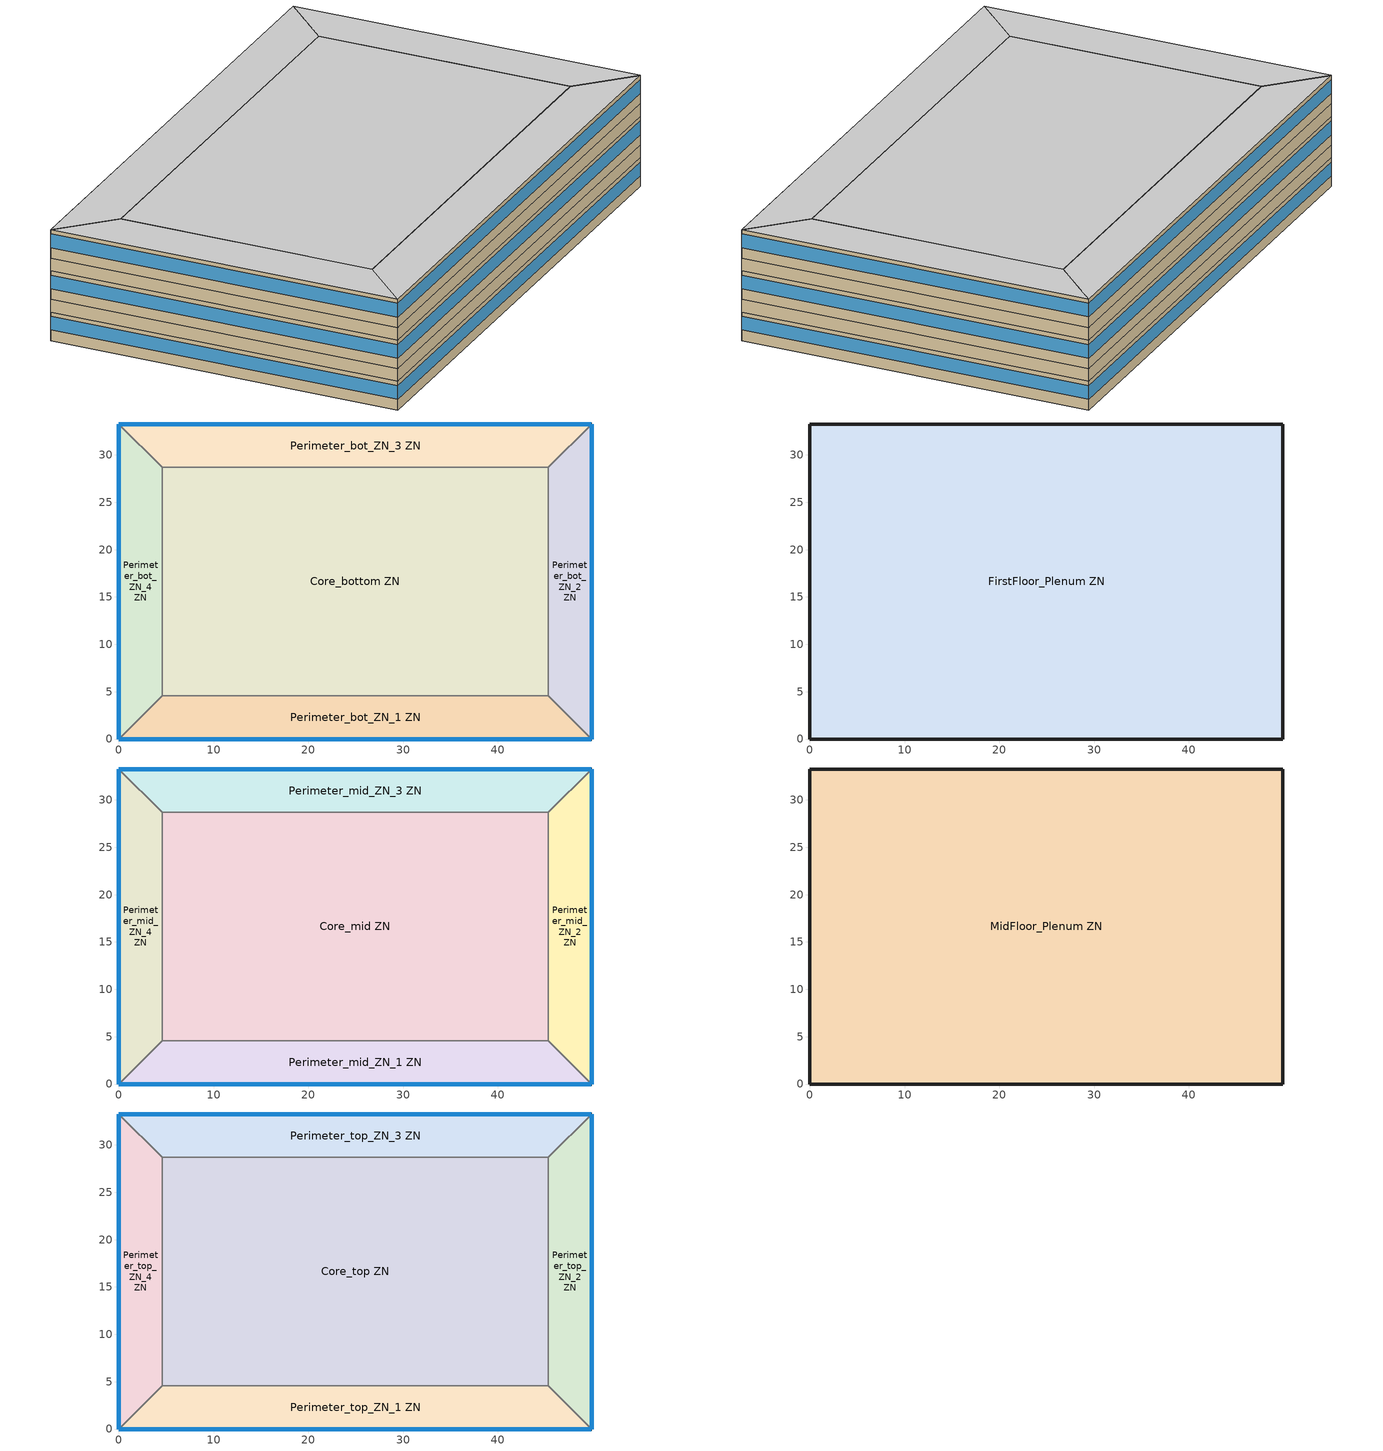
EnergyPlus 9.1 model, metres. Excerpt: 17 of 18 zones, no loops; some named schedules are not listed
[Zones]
Core_bottom ZN
 floor ground (Smallhotel 2010 Slab Floor): 45.34,28.7 45.34,4.57 4.57,4.57 4.57,28.7 z0
 wall to Perimeter_bot_ZN_2 ZN (Typical Interior Wall): 45.34,4.57 45.34,28.7 z0:2.74
 wall to Perimeter_bot_ZN_3 ZN (Typical Interior Wall): 45.34,28.7 4.57,28.7 z0:2.74
 wall to Perimeter_bot_ZN_1 ZN (Typical Interior Wall): 4.57,4.57 45.34,4.57 z0:2.74
 wall to Perimeter_bot_ZN_4 ZN (Typical Interior Wall): 4.57,28.7 4.57,4.57 z0:2.74
Perimeter_bot_ZN_1 ZN
 floor ground (Smallhotel 2010 Slab Floor): 45.34,4.57 49.91,0 0,0 4.57,4.57 z0
 wall outside (Typical Insulated Steel Framed Exterior Wall R-11.9): 0,0 49.91,0 z0:2.74
 wall to Perimeter_bot_ZN_2 ZN (Typical Interior Wall): 49.91,0 45.34,4.57 z0:2.74
 wall to Perimeter_bot_ZN_4 ZN (Typical Interior Wall): 4.57,4.57 0,0 z0:2.74
 window (U 0.62 SHGC 0.25 Dbl Ref-C-H Clr 6mm/6mm Air): 0,0 49.91,0 z1.02:2.33
Perimeter_bot_ZN_2 ZN
 floor ground (Smallhotel 2010 Slab Floor): 49.91,33.27 49.91,0 45.34,4.57 45.34,28.7 z0
 wall outside (Typical Insulated Steel Framed Exterior Wall R-11.9): 49.91,0 49.91,33.27 z0:2.74
 wall to Perimeter_bot_ZN_3 ZN (Typical Interior Wall): 49.91,33.27 45.34,28.7 z0:2.74
 window (U 0.62 SHGC 0.25 Dbl Ref-C-H Clr 6mm/6mm Air): 49.91,0 49.91,33.27 z1.02:2.33
Perimeter_bot_ZN_3 ZN
 floor ground (Smallhotel 2010 Slab Floor): 49.91,33.27 45.34,28.7 4.57,28.7 0,33.27 z0
 wall outside (Typical Insulated Steel Framed Exterior Wall R-11.9): 49.91,33.27 0,33.27 z0:2.74
 wall to Perimeter_bot_ZN_4 ZN (Typical Interior Wall): 0,33.27 4.57,28.7 z0:2.74
 window (U 0.62 SHGC 0.25 Dbl Ref-C-H Clr 6mm/6mm Air): 49.91,33.27 0,33.27 z1.02:2.33
Perimeter_bot_ZN_4 ZN
 floor ground (Smallhotel 2010 Slab Floor): 0,33.27 4.57,28.7 4.57,4.57 0,0 z0
 wall outside (Typical Insulated Steel Framed Exterior Wall R-11.9): 0,33.27 0,0 z0:2.74
 window (U 0.62 SHGC 0.25 Dbl Ref-C-H Clr 6mm/6mm Air): 0,33.27 0,0 z1.02:2.33
FirstFloor_Plenum ZN
 floor to Perimeter_bot_ZN_1 ZN (Plenum Acoustical Tile): 45.34,4.57 49.91,0 0,0 4.57,4.57 z2.74
 floor to Perimeter_bot_ZN_2 ZN (Plenum Acoustical Tile): 49.91,33.27 49.91,0 45.34,4.57 45.34,28.7 z2.74
 floor to Perimeter_bot_ZN_3 ZN (Plenum Acoustical Tile): 49.91,33.27 45.34,28.7 4.57,28.7 0,33.27 z2.74
 floor to Perimeter_bot_ZN_4 ZN (Plenum Acoustical Tile): 0,33.27 4.57,28.7 4.57,4.57 0,0 z2.74
 floor to Core_bottom ZN (Plenum Acoustical Tile): 45.34,28.7 45.34,4.57 4.57,4.57 4.57,28.7 z2.74
 wall outside (Typical Insulated Steel Framed Exterior Wall R-11.9): 49.91,0 49.91,33.27 0,33.27 0,0 49.91,0 z2.74:3.96
Core_mid ZN
 floor to FirstFloor_Plenum ZN (Typical Interior Floor): 45.34,28.7 45.34,4.57 4.57,4.57 4.57,28.7 z3.96
 wall to Perimeter_mid_ZN_2 ZN (Typical Interior Wall): 45.34,4.57 45.34,28.7 z3.96:6.71
 wall to Perimeter_mid_ZN_3 ZN (Typical Interior Wall): 45.34,28.7 4.57,28.7 z3.96:6.71
 wall to Perimeter_mid_ZN_1 ZN (Typical Interior Wall): 4.57,4.57 45.34,4.57 z3.96:6.71
 wall to Perimeter_mid_ZN_4 ZN (Typical Interior Wall): 4.57,28.7 4.57,4.57 z3.96:6.71
Perimeter_mid_ZN_1 ZN
 floor to FirstFloor_Plenum ZN (Typical Interior Floor): 45.34,4.57 49.91,0 0,0 4.57,4.57 z3.96
 wall outside (Typical Insulated Steel Framed Exterior Wall R-11.9): 0,0 49.91,0 z3.96:6.71
 wall to Perimeter_mid_ZN_2 ZN (Typical Interior Wall): 49.91,0 45.34,4.57 z3.96:6.71
 wall to Perimeter_mid_ZN_4 ZN (Typical Interior Wall): 4.57,4.57 0,0 z3.96:6.71
 window (U 0.62 SHGC 0.25 Dbl Ref-C-H Clr 6mm/6mm Air): 0,0 49.91,0 z4.98:6.29
Perimeter_mid_ZN_2 ZN
 floor to FirstFloor_Plenum ZN (Typical Interior Floor): 49.91,33.27 49.91,0 45.34,4.57 45.34,28.7 z3.96
 wall outside (Typical Insulated Steel Framed Exterior Wall R-11.9): 49.91,0 49.91,33.27 z3.96:6.71
 wall to Perimeter_mid_ZN_3 ZN (Typical Interior Wall): 49.91,33.27 45.34,28.7 z3.96:6.71
 window (U 0.62 SHGC 0.25 Dbl Ref-C-H Clr 6mm/6mm Air): 49.91,0 49.91,33.27 z4.98:6.29
Perimeter_mid_ZN_3 ZN
 floor to FirstFloor_Plenum ZN (Typical Interior Floor): 49.91,33.27 45.34,28.7 4.57,28.7 0,33.27 z3.96
 wall outside (Typical Insulated Steel Framed Exterior Wall R-11.9): 49.91,33.27 0,33.27 z3.96:6.71
 wall to Perimeter_mid_ZN_4 ZN (Typical Interior Wall): 0,33.27 4.57,28.7 z3.96:6.71
 window (U 0.62 SHGC 0.25 Dbl Ref-C-H Clr 6mm/6mm Air): 49.91,33.27 0,33.27 z4.98:6.29
Perimeter_mid_ZN_4 ZN
 floor to FirstFloor_Plenum ZN (Typical Interior Floor): 0,33.27 4.57,28.7 4.57,4.57 0,0 z3.96
 wall outside (Typical Insulated Steel Framed Exterior Wall R-11.9): 0,33.27 0,0 z3.96:6.71
 window (U 0.62 SHGC 0.25 Dbl Ref-C-H Clr 6mm/6mm Air): 0,33.27 0,0 z4.98:6.29
MidFloor_Plenum ZN
 floor to Perimeter_mid_ZN_1 ZN (Plenum Acoustical Tile): 45.34,4.57 49.91,0 0,0 4.57,4.57 z6.71
 floor to Perimeter_mid_ZN_2 ZN (Plenum Acoustical Tile): 49.91,33.27 49.91,0 45.34,4.57 45.34,28.7 z6.71
 floor to Perimeter_mid_ZN_3 ZN (Plenum Acoustical Tile): 49.91,33.27 45.34,28.7 4.57,28.7 0,33.27 z6.71
 floor to Perimeter_mid_ZN_4 ZN (Plenum Acoustical Tile): 0,33.27 4.57,28.7 4.57,4.57 0,0 z6.71
 floor to Core_mid ZN (Plenum Acoustical Tile): 45.34,28.7 45.34,4.57 4.57,4.57 4.57,28.7 z6.71
 wall outside (Typical Insulated Steel Framed Exterior Wall R-11.9): 49.91,0 49.91,33.27 0,33.27 0,0 49.91,0 z6.71:7.92
Core_top ZN
 floor to MidFloor_Plenum ZN (Typical Interior Floor): 45.34,28.7 45.34,4.57 4.57,4.57 4.57,28.7 z7.92
 wall to Perimeter_top_ZN_2 ZN (Typical Interior Wall): 45.34,4.57 45.34,28.7 z7.92:10.67
 wall to Perimeter_top_ZN_3 ZN (Typical Interior Wall): 45.34,28.7 4.57,28.7 z7.92:10.67
 wall to Perimeter_top_ZN_1 ZN (Typical Interior Wall): 4.57,4.57 45.34,4.57 z7.92:10.67
 wall to Perimeter_top_ZN_4 ZN (Typical Interior Wall): 4.57,28.7 4.57,4.57 z7.92:10.67
 ceiling to TopFloor_Plenum ZN (Plenum Acoustical Tile): 45.34,4.57 45.34,28.7 4.57,28.7 4.57,4.57 z10.67
Perimeter_top_ZN_1 ZN
 floor to MidFloor_Plenum ZN (Typical Interior Floor): 45.34,4.57 49.91,0 0,0 4.57,4.57 z7.92
 wall outside (Typical Insulated Steel Framed Exterior Wall R-11.9): 0,0 49.91,0 z7.92:10.67
 wall to Perimeter_top_ZN_2 ZN (Typical Interior Wall): 49.91,0 45.34,4.57 z7.92:10.67
 wall to Perimeter_top_ZN_4 ZN (Typical Interior Wall): 4.57,4.57 0,0 z7.92:10.67
 window (U 0.62 SHGC 0.25 Dbl Ref-C-H Clr 6mm/6mm Air): 0,0 49.91,0 z8.95:10.25
 ceiling to TopFloor_Plenum ZN (Plenum Acoustical Tile): 49.91,0 45.34,4.57 4.57,4.57 0,0 z10.67
Perimeter_top_ZN_2 ZN
 floor to MidFloor_Plenum ZN (Typical Interior Floor): 49.91,33.27 49.91,0 45.34,4.57 45.34,28.7 z7.92
 wall outside (Typical Insulated Steel Framed Exterior Wall R-11.9): 49.91,0 49.91,33.27 z7.92:10.67
 wall to Perimeter_top_ZN_3 ZN (Typical Interior Wall): 49.91,33.27 45.34,28.7 z7.92:10.67
 window (U 0.62 SHGC 0.25 Dbl Ref-C-H Clr 6mm/6mm Air): 49.91,0 49.91,33.27 z8.95:10.25
 ceiling to TopFloor_Plenum ZN (Plenum Acoustical Tile): 49.91,0 49.91,33.27 45.34,28.7 45.34,4.57 z10.67
Perimeter_top_ZN_3 ZN
 floor to MidFloor_Plenum ZN (Typical Interior Floor): 49.91,33.27 45.34,28.7 4.57,28.7 0,33.27 z7.92
 wall outside (Typical Insulated Steel Framed Exterior Wall R-11.9): 49.91,33.27 0,33.27 z7.92:10.67
 wall to Perimeter_top_ZN_4 ZN (Typical Interior Wall): 0,33.27 4.57,28.7 z7.92:10.67
 window (U 0.62 SHGC 0.25 Dbl Ref-C-H Clr 6mm/6mm Air): 49.91,33.27 0,33.27 z8.95:10.25
 ceiling to TopFloor_Plenum ZN (Plenum Acoustical Tile): 45.34,28.7 49.91,33.27 0,33.27 4.57,28.7 z10.67
Perimeter_top_ZN_4 ZN
 floor to MidFloor_Plenum ZN (Typical Interior Floor): 0,33.27 4.57,28.7 4.57,4.57 0,0 z7.92
 wall outside (Typical Insulated Steel Framed Exterior Wall R-11.9): 0,33.27 0,0 z7.92:10.67
 window (U 0.62 SHGC 0.25 Dbl Ref-C-H Clr 6mm/6mm Air): 0,33.27 0,0 z8.95:10.25
 ceiling to TopFloor_Plenum ZN (Plenum Acoustical Tile): 0,0 4.57,4.57 4.57,28.7 0,33.27 z10.67
[Building]
-MediumOffice-ASHRAE 169-2006-3B created: 2019-11-20 10:32:23 -0800: North Axis {deg}=0; Terrain=City; Loads Convergence Tolerance Value=0.04; Temperature Convergence Tolerance Value {deltaC}=0.2; Solar Distribution=FullInteriorAndExterior; Maximum Number of Warmup Days=25; Minimum Number of Warmup Days=6
[Site:Location]
El Paso International Ap  Ut_TX_USA: Latitude {deg}=31.77; Longitude {deg}=-106.5; Time Zone {hr}=-7; Elevation {m}=1186
[Site:GroundTemperature:BuildingSurface]
20.62, 20.61, 20.7, 20.75, 20.89, 23.14, 23.54, 23.59, 23.58, 21.32, 20.9, 20.72
[Site:WaterMainsTemperature]
Calculation Method=Correlation; Annual Average Outdoor Air Temperature {C}=17.9417; Maximum Difference In Monthly Average Outdoor Air Temperatures {deltaC}=21.1
[SizingPeriod:DesignDay] Day of Month=21; Dry-Bulb Temperature Range Modifier Type=DefaultMultipliers; Humidity Condition Type=Wetbulb; Barometric Pressure {Pa}=87865; Rain Indicator=No; Snow Indicator=No; Daylight Saving Time Indicator=No
Name | Month | Day Type | Maximum Dry-Bulb Temperature {C} | Daily Dry-Bulb Temperature Range {deltaC} | Wetbulb or DewPoint at Maximum Dry-Bulb {C} | Wind Speed {m/s} | Wind Direction {deg} | Solar Model Indicator | ASHRAE Clear Sky Optical Depth for Beam Irradiance (taub) | ASHRAE Clear Sky Optical Depth for Diffuse Irradiance (taud) | Sky Clearness
El Paso International Ap  Ut Ann Clg .4% Condns DB=>MWB | 7 | SummerDesignDay | 38.1 | 13 | 18.1 | 3.9 | 280 | ASHRAETau | 0.605 | 1.547
El Paso International Ap  Ut Ann Htg 99.6% Condns DB | 12 | WinterDesignDay | -5.2 | 0 | -5.2 | 2.2 | 20 | ASHRAEClearSky |  |  | 0
[Material] Thermal Absorptance=0.9
Name | Roughness | Thickness {m} | Conductivity {W/m-K} | Density {kg/m3} | Specific Heat {J/kg-K} | Solar Absorptance | Visible Absorptance
100mm Normalweight concrete floor | MediumSmooth | 0.1016 | 2.31 | 2322 | 832 | 0.7 | 0.7
25mm Stucco | Smooth | 0.0254 | 0.72 | 1856 | 840 | 0.7 | 0.7
5/8 in. Gypsum Board | MediumSmooth | 0.0159 | 0.16 | 800 | 1090 | 0.7 | 0.7
8 in. Normalweight Concrete Floor | MediumRough | 0.2032 | 2.31 | 2322 | 832 | 0.7 | 0.7
Acoustic Tile - 1/2 in. | MediumSmooth | 0.0127 | 0.0576335 | 288.332 | 795.492 | 0 | 0
G01 13mm gypsum board | Smooth | 0.0127 | 0.16 | 800 | 1090 | 0.7 | 0.5
Std Wood 6inch | MediumSmooth | 0.15 | 0.12 | 540 | 1210 | 0.7 | 0.7
[Material:NoMass] Thermal Absorptance=0.9; Solar Absorptance=0.7
Name | Roughness | Thermal Resistance {m2-K/W} | Visible Absorptance
CP02 CARPET PAD | VeryRough | 0.21648 | 0.8
Typical Insulation R-9.73 | Smooth | 1.71283 | 0.7
[WindowMaterial:Gas]
AIR 6MM: Gas Type=Air; Thickness {m}=0.0063
[WindowMaterial:Glazing] Optical Data Type=SpectralAverage; Thickness {m}=0.006; Infrared Transmittance at Normal Incidence=0; Front Side Infrared Hemispherical Emissivity=0.84; Conductivity {W/m-K}=0.9; Dirt Correction Factor for Solar and Visible Transmittance=1; Solar Diffusing=No
Name | Solar Transmittance at Normal Incidence | Front Side Solar Reflectance at Normal Incidence | Back Side Solar Reflectance at Normal Incidence | Visible Transmittance at Normal Incidence | Front Side Visible Reflectance at Normal Incidence | Back Side Visible Reflectance at Normal Incidence | Back Side Infrared Hemispherical Emissivity
CLEAR 6MM | 0.775 | 0.071 | 0.071 | 0.881 | 0.08 | 0.08 | 0.84
REF C CLEAR HI 6MM | 0.2 | 0.16 | 0.39 | 0.22 | 0.17 | 0.35 | 0.55
[Construction]
InteriorFurnishings: Std Wood 6inch
Plenum Acoustical Tile: Acoustic Tile - 1/2 in.
Smallhotel 2010 Slab Floor: 8 in. Normalweight Concrete Floor, CP02 CARPET PAD
Typical Insulated Steel Framed Exterior Wall R-11.9: 25mm Stucco, 5/8 in. Gypsum Board, Typical Insulation R-9.73, 5/8 in. Gypsum Board
Typical Interior Floor: 100mm Normalweight concrete floor, CP02 CARPET PAD
Typical Interior Wall: G01 13mm gypsum board, G01 13mm gypsum board
U 0.62 SHGC 0.25 Dbl Ref-C-H Clr 6mm/6mm Air: REF C CLEAR HI 6MM, AIR 6MM, CLEAR 6MM
[Zone]
Name | Part of Total Floor Area
Core_bottom ZN; Core_mid ZN; Core_top ZN; Perimeter_bot_ZN_1 ZN; Perimeter_bot_ZN_2 ZN; Perimeter_bot_ZN_3 ZN; Perimeter_bot_ZN_4 ZN; Perimeter_mid_ZN_1 ZN; Perimeter_mid_ZN_2 ZN; Perimeter_mid_ZN_3 ZN; Perimeter_mid_ZN_4 ZN; Perimeter_top_ZN_1 ZN; Perimeter_top_ZN_2 ZN; Perimeter_top_ZN_3 ZN; Perimeter_top_ZN_4 ZN | Yes
FirstFloor_Plenum ZN; MidFloor_Plenum ZN | No
[InternalMass] Construction=InteriorFurnishings
Name | Zone | Surface Area {m2}
Core_bottom Mass | Core_bottom ZN | 1967.07
Core_mid Mass | Core_mid ZN | 1967.07
Core_top Mass | Core_top ZN | 1967.07
FirstFloor_Plenum Mass | FirstFloor_Plenum ZN | 3321.46
MidFloor_Plenum Mass | MidFloor_Plenum ZN | 3321.46
Perimeter_bot_ZN_1 Mass | Perimeter_bot_ZN_1 ZN | 414.676
Perimeter_bot_ZN_2 Mass | Perimeter_bot_ZN_2 ZN | 262.524
Perimeter_bot_ZN_3 Mass | Perimeter_bot_ZN_3 ZN | 414.676
Perimeter_bot_ZN_4 Mass | Perimeter_bot_ZN_4 ZN | 262.507
Perimeter_mid_ZN_1 Mass | Perimeter_mid_ZN_1 ZN | 414.676
Perimeter_mid_ZN_2 Mass | Perimeter_mid_ZN_2 ZN | 262.524
Perimeter_mid_ZN_3 Mass | Perimeter_mid_ZN_3 ZN | 414.676
Perimeter_mid_ZN_4 Mass | Perimeter_mid_ZN_4 ZN | 262.507
Perimeter_top_ZN_1 Mass | Perimeter_top_ZN_1 ZN | 414.676
Perimeter_top_ZN_2 Mass | Perimeter_top_ZN_2 ZN | 262.524
Perimeter_top_ZN_3 Mass | Perimeter_top_ZN_3 ZN | 414.676
Perimeter_top_ZN_4 Mass | Perimeter_top_ZN_4 ZN | 262.507
[ElectricEquipment] Zone or ZoneList=Core_bottom ZN; Design Level Calculation Method=EquipmentLevel; Fraction Radiant=0.5
Name | Schedule | Design Level {W}
2 Elevator Fans | OfficeMedium ELEV_LIGHT_FAN_SCH_ADD_DF | 149.4504
2 Elevator Lift Motors | OfficeMedium BLDG_ELEVATORS | 32110
2 Elevator Lights | OfficeMedium ELEV_LIGHT_FAN_SCH_ADD_DF | 64.6971
[ZoneInfiltration:DesignFlowRate]
Name | Zone or ZoneList | Schedule | Design Flow Rate Calculation Method | Flow per Exterior Surface Area {m3/s-m2} | Constant Term Coefficient | Temperature Term Coefficient | Velocity Term Coefficient | Velocity Squared Term Coefficient | Design Flow Rate {m3/s}
FirstFloor_Plenum Infiltration | FirstFloor_Plenum ZN | OfficeMedium INFIL_SCH_PNNL | Flow/ExteriorArea | 0.000569573 | 0 | 0 | 0.224 | 0
MidFloor_Plenum Infiltration | MidFloor_Plenum ZN | OfficeMedium INFIL_SCH_PNNL | Flow/ExteriorArea | 0.000569573 | 0 | 0 | 0.224 | 0
entry door Infiltration | Perimeter_bot_ZN_1 ZN | OfficeMedium INFIL_Door_Opening_SCH | Flow/Zone |  |  |  |  |  | 0.67866
Perimeter_bot_ZN_1 Infiltration | Perimeter_bot_ZN_1 ZN | OfficeMedium INFIL_SCH_PNNL | Flow/ExteriorArea | 0.000569573 | 0 | 0 | 0.224 | 0
Perimeter_bot_ZN_2 Infiltration | Perimeter_bot_ZN_2 ZN | OfficeMedium INFIL_SCH_PNNL | Flow/ExteriorArea | 0.000569573 | 0 | 0 | 0.224 | 0
Perimeter_bot_ZN_3 Infiltration | Perimeter_bot_ZN_3 ZN | OfficeMedium INFIL_SCH_PNNL | Flow/ExteriorArea | 0.000569573 | 0 | 0 | 0.224 | 0
Perimeter_bot_ZN_4 Infiltration | Perimeter_bot_ZN_4 ZN | OfficeMedium INFIL_SCH_PNNL | Flow/ExteriorArea | 0.000569573 | 0 | 0 | 0.224 | 0
Perimeter_mid_ZN_1 Infiltration | Perimeter_mid_ZN_1 ZN | OfficeMedium INFIL_SCH_PNNL | Flow/ExteriorArea | 0.000569573 | 0 | 0 | 0.224 | 0
Perimeter_mid_ZN_2 Infiltration | Perimeter_mid_ZN_2 ZN | OfficeMedium INFIL_SCH_PNNL | Flow/ExteriorArea | 0.000569573 | 0 | 0 | 0.224 | 0
Perimeter_mid_ZN_3 Infiltration | Perimeter_mid_ZN_3 ZN | OfficeMedium INFIL_SCH_PNNL | Flow/ExteriorArea | 0.000569573 | 0 | 0 | 0.224 | 0
Perimeter_mid_ZN_4 Infiltration | Perimeter_mid_ZN_4 ZN | OfficeMedium INFIL_SCH_PNNL | Flow/ExteriorArea | 0.000569573 | 0 | 0 | 0.224 | 0
Perimeter_top_ZN_1 Infiltration | Perimeter_top_ZN_1 ZN | OfficeMedium INFIL_SCH_PNNL | Flow/ExteriorArea | 0.000569573 | 0 | 0 | 0.224 | 0
Perimeter_top_ZN_2 Infiltration | Perimeter_top_ZN_2 ZN | OfficeMedium INFIL_SCH_PNNL | Flow/ExteriorArea | 0.000569573 | 0 | 0 | 0.224 | 0
Perimeter_top_ZN_3 Infiltration | Perimeter_top_ZN_3 ZN | OfficeMedium INFIL_SCH_PNNL | Flow/ExteriorArea | 0.000569573 | 0 | 0 | 0.224 | 0
Perimeter_top_ZN_4 Infiltration | Perimeter_top_ZN_4 ZN | OfficeMedium INFIL_SCH_PNNL | Flow/ExteriorArea | 0.000569573 | 0 | 0 | 0.224 | 0
[Daylighting:Controls] Lighting Control Type=Stepped; Minimum Input Power Fraction for Continuous or ContinuousOff Dimming Control=0.3; Minimum Light Output Fraction for Continuous or ContinuousOff Dimming Control=0.2; Number of Stepped Control Steps=3; Probability Lighting will be Reset When Needed in Manual Stepped Control=1; Glare Calculation Azimuth Angle of View Direction Clockwise from Zone y-Axis {deg}=-0; Maximum Allowable Discomfort Glare Index=22; Fraction of Zone Controlled by Reference Point 1=0.3835; Illuminance Setpoint at Reference Point 1 {lux}=500
Name | Zone | Glare Calculation Daylighting Reference Point | Daylighting Reference Point Name 1
Perimeter_bot_ZN_1 ZN DaylightingControls | Perimeter_bot_ZN_1 ZN | Perimeter_bot_ZN_1 Daylt Sensor 1 | Perimeter_bot_ZN_1 Daylt Sensor 1
Perimeter_bot_ZN_2 ZN DaylightingControls | Perimeter_bot_ZN_2 ZN | Perimeter_bot_ZN_2 Daylt Sensor 1 | Perimeter_bot_ZN_2 Daylt Sensor 1
Perimeter_bot_ZN_3 ZN DaylightingControls | Perimeter_bot_ZN_3 ZN | Perimeter_bot_ZN_3 Daylt Sensor 1 | Perimeter_bot_ZN_3 Daylt Sensor 1
Perimeter_bot_ZN_4 ZN DaylightingControls | Perimeter_bot_ZN_4 ZN | Perimeter_bot_ZN_4 Daylt Sensor 1 | Perimeter_bot_ZN_4 Daylt Sensor 1
Perimeter_mid_ZN_1 ZN DaylightingControls | Perimeter_mid_ZN_1 ZN | Perimeter_mid_ZN_1 Daylt Sensor 1 | Perimeter_mid_ZN_1 Daylt Sensor 1
Perimeter_mid_ZN_2 ZN DaylightingControls | Perimeter_mid_ZN_2 ZN | Perimeter_mid_ZN_2 Daylt Sensor 1 | Perimeter_mid_ZN_2 Daylt Sensor 1
Perimeter_mid_ZN_3 ZN DaylightingControls | Perimeter_mid_ZN_3 ZN | Perimeter_mid_ZN_3 Daylt Sensor 1 | Perimeter_mid_ZN_3 Daylt Sensor 1
Perimeter_mid_ZN_4 ZN DaylightingControls | Perimeter_mid_ZN_4 ZN | Perimeter_mid_ZN_4 Daylt Sensor 1 | Perimeter_mid_ZN_4 Daylt Sensor 1
Perimeter_top_ZN_1 ZN DaylightingControls | Perimeter_top_ZN_1 ZN | Perimeter_top_ZN_1 Daylt Sensor 1 | Perimeter_top_ZN_1 Daylt Sensor 1
Perimeter_top_ZN_2 ZN DaylightingControls | Perimeter_top_ZN_2 ZN | Perimeter_top_ZN_2 Daylt Sensor 1 | Perimeter_top_ZN_2 Daylt Sensor 1
Perimeter_top_ZN_3 ZN DaylightingControls | Perimeter_top_ZN_3 ZN | Perimeter_top_ZN_3 Daylt Sensor 1 | Perimeter_top_ZN_3 Daylt Sensor 1
Perimeter_top_ZN_4 ZN DaylightingControls | Perimeter_top_ZN_4 ZN | Perimeter_top_ZN_4 Daylt Sensor 1 | Perimeter_top_ZN_4 Daylt Sensor 1
[AvailabilityManager:NightCycle] Applicability Schedule=Always On Discrete; Fan Schedule=OfficeMedium HVACOperationSchd; Control Type=CycleOnAny; Thermostat Tolerance {deltaC}=1; Cycling Run Time Control Type=FixedRunTime; Cycling Run Time {s}=1800
Availability Manager Night Cycle 1; Availability Manager Night Cycle 2; Availability Manager Night Cycle 3
[Exterior:Lights] Control Option=AstronomicalClock
Name | Schedule | Design Level {W}
NonDimming Exterior Lights Def | OfficeMedium Exterior_lighting_schedule_a | 519.2
Occ Sensing Exterior Lights Def | OfficeMedium Exterior_lighting_schedule_b | 7402.3
